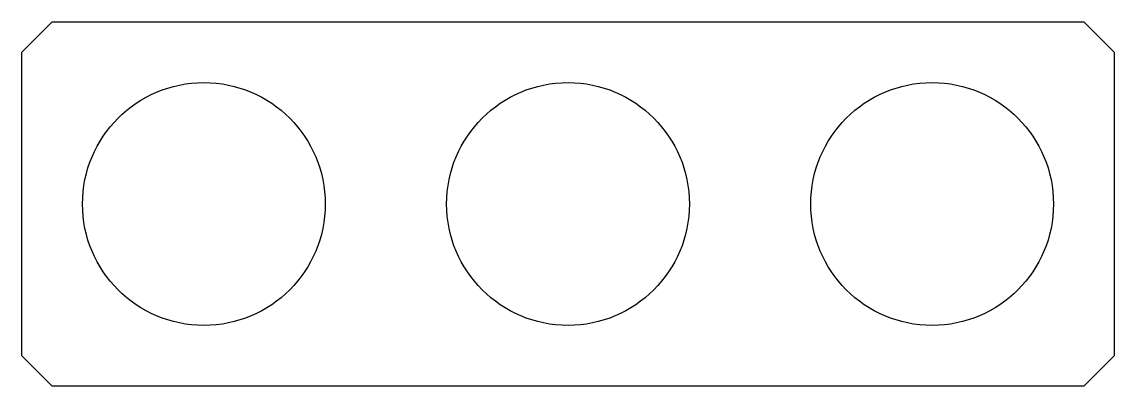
# Model space of a CAD drawing. Header units: inches. Extents: x -4.5 to 4.5, y -1.5 to 1.5.
import ezdxf

# ---------------------------------------------------------------- set-up
doc = ezdxf.new("R2010")
doc.units = ezdxf.units.IN
doc.header["$MEASUREMENT"] = 0

msp = doc.modelspace()

# ---------------------------------------------------------------- linework, layer by layer
msp.add_lwpolyline([(-4.5, -1.25), (-4.5, 1.25), (-4.25, 1.5), (4.25, 1.5), (4.5, 1.25), (4.5, -1.25), (4.25, -1.5), (-4.25, -1.5)], close=True)
for centre in [(-3, 0), (0, 0), (3, 0)]:
    msp.add_circle(centre, 1)

doc.saveas('drawing.dxf')
